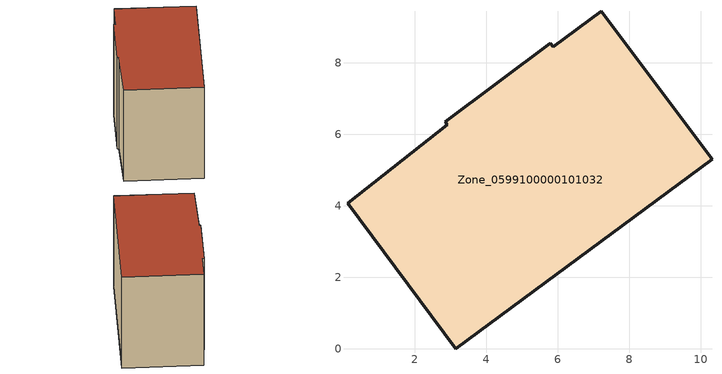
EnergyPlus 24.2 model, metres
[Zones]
Zone_0599100000101032
 floor ground (C_G): 2.91,6.27 2.85,6.35 5.79,8.54 5.87,8.44 7.22,9.44 10.31,5.3 3.15,0 0.12,4.06 z0
 wall outside (C_F): 10.31,5.3 7.22,9.44 5.87,8.44 5.79,8.54 2.85,6.35 2.91,6.27 0.12,4.06 3.15,0 10.31,5.3 z0:7.01
 roof outside (C_R): 0.12,4.06 3.15,0 10.31,5.3 7.22,9.44 5.87,8.44 5.79,8.54 2.85,6.35 2.91,6.27 z7.01
[BUILDING]
Pand.0599100000101032: North Axis=0; Terrain=City; Loads Convergence Tolerance Value=0.04; Temperature Convergence Tolerance Value=0.4; Solar Distribution=FullExterior; Maximum Number of Warmup Days=25; Minimum Number of Warmup Days=1
[Site:Location]
Rotterdam.The.Hague.AP_ZH_NLD Design_Conditions: Latitude=51.96; Longitude=4.45; Time Zone=1; Elevation=-4.5
[SITE:GROUNDTEMPERATURE:BUILDINGSURFACE]
18, 18, 18, 18, 18, 18, 18, 18, 18, 18, 18, 18
[MATERIAL] Thermal Absorptance=0.9; Solar Absorptance=0.7; Visible Absorptance=0.7
Name | Roughness | Thickness | Conductivity | Density | Specific Heat
G.TC.1946 | MediumSmooth | 0.15 | 1 | 540 | 1210
F.TC.1946 | Rough | 0.3 | 0.857143 | 1920 | 840
R.TC.1946 | MediumRough | 0.2 | 0.909091 | 1500 | 1000
[CONSTRUCTION]
C_G: G.TC.1946
C_F: F.TC.1946
C_R: R.TC.1946
[ZONE]
Zone_0599100000101032: Type=1; Multiplier=1; Ceiling Height=Autocalculate; Volume=Autocalculate; Floor Area=autocalculate; Part of Total Floor Area=Yes
[ZONEINFILTRATION:DESIGNFLOWRATE]
Infil_Zone_0599100000101032: Zone or ZoneList or Space or SpaceList=Zone_0599100000101032; Schedule=AlwaysOn; Design Flow Rate Calculation Method=Flow/Area; Flow Rate per Floor Area=0.003; Constant Term Coefficient=1; Temperature Term Coefficient=0; Velocity Term Coefficient=0; Velocity Squared Term Coefficient=0
[HVACTEMPLATE:ZONE:IDEALLOADSAIRSYSTEM]
Zone_0599100000101032: Maximum Heating Supply Air Temperature=50; Minimum Cooling Supply Air Temperature=13; Maximum Heating Supply Air Humidity Ratio=0.0156; Minimum Cooling Supply Air Humidity Ratio=0.0077; Heating Limit=NoLimit; Cooling Limit=NoLimit; Dehumidification Control Type=ConstantSensibleHeatRatio; Cooling Sensible Heat Ratio=0.7; Dehumidification Setpoint=60; Humidification Control Type=None; Humidification Setpoint=30; Outdoor Air Method=None; Outdoor Air Flow Rate per Person=0.00944; Outdoor Air Flow Rate per Zone Floor Area=0; Outdoor Air Flow Rate per Zone=0; Demand Controlled Ventilation Type=None; Outdoor Air Economizer Type=NoEconomizer; Heat Recovery Type=None; Sensible Heat Recovery Effectiveness=0.7; Latent Heat Recovery Effectiveness=0.65
[ZONECONTROL:THERMOSTAT]
ThermostatControl_Zone_0599100000101032: Zone or ZoneList=Zone_0599100000101032; Control Type Schedule=DualSetpointControlType; Control 1=Thermostat_Zone_0599100000101032; Temperature Difference Between Cutout And Setpoint=0
[THERMOSTATSETPOINT:DUALSETPOINT]
Thermostat_Zone_0599100000101032: Heating Setpoint Temperature Schedule=HeatingSetpoint_Zone_0599100000101032; Cooling Setpoint Temperature Schedule=CoolingSetpoint_Zone_0599100000101032
[SCHEDULE:COMPACT]
HeatingSetpoint_Zone_0599100000101032: Through: 12/31, For: AllDays, Until: 24:00, 21
CoolingSetpoint_Zone_0599100000101032: Through: 12/31, For: AllDays, Until: 24:00, 24
DualSetpointControlType: Through: 12/31, For: AllDays, Until: 24:00, 4
AlwaysOn: Through: 12/31, For: AllDays, Until: 24:00, 1
